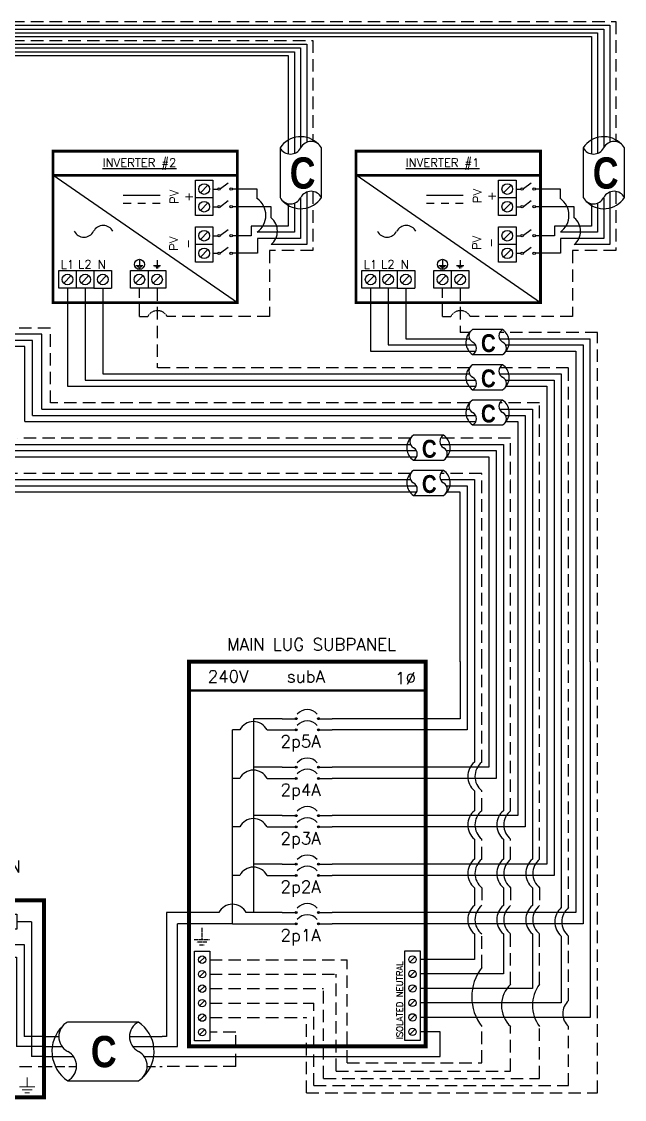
# Model space of a CAD drawing. Header units: feet. Extents: x 20561 to 21369, y 16038 to 16580.
# Drawn here: x 21188 to 21369.2, y 16236.2 to 16559.8 of the extents above; entities that cross this region are included whole.
import ezdxf

# ---------------------------------------------------------------- set-up
doc = ezdxf.new("R2010")
doc.units = ezdxf.units.FT
doc.header["$MEASUREMENT"] = 0
doc.linetypes.add('HIDDEN', pattern=[0.375, 0.25, -0.125])
for name, color, linetype in [('ONE LINE BLOCKS', 7, 'Continuous'), ('TABLES', 7, 'Continuous'), ('TEXT', 7, 'Continuous'), ('Z - TITLEBLOCK TXT', 7, 'Continuous')]:
    doc.layers.add(name, color=color, linetype=linetype)
doc.styles.add('ONE LINE TXT', font='techb___.ttf')
doc.styles.get("Standard").update_dxf_attribs({"font": 'simplex.shx'})

# ---------------------------------------------------------------- blocks, each defined once
blk = doc.blocks.new('5inverterSub')
at = {"layer": 'ONE LINE BLOCKS', "linetype": 'Continuous'}
h = blk.add_hatch(color=1, dxfattribs=at)
h.dxf.hatch_style = 1
edge = h.paths.add_edge_path()
edge.add_arc((40.28, 104.41), 0.291, 0, 360)
h = blk.add_hatch(color=1, dxfattribs=at)
h.dxf.hatch_style = 1
edge = h.paths.add_edge_path()
edge.add_arc((46.96, 104.41), 0.291, 0, 360)
h = blk.add_hatch(color=1, dxfattribs=at)
h.dxf.hatch_style = 1
edge = h.paths.add_edge_path()
edge.add_arc((40.28, 101.03), 0.291, 0, 360)
h = blk.add_hatch(color=1, dxfattribs=at)
h.dxf.hatch_style = 1
edge = h.paths.add_edge_path()
edge.add_arc((46.96, 101.03), 0.291, 0, 360)
h = blk.add_hatch(color=1, dxfattribs=at)
h.dxf.hatch_style = 1
edge = h.paths.add_edge_path()
edge.add_arc((40.28, 89.85), 0.291, 0, 360)
h = blk.add_hatch(color=1, dxfattribs=at)
h.dxf.hatch_style = 1
edge = h.paths.add_edge_path()
edge.add_arc((46.96, 89.85), 0.291, 0, 360)
h = blk.add_hatch(color=1, dxfattribs=at)
h.dxf.hatch_style = 1
edge = h.paths.add_edge_path()
edge.add_arc((40.28, 86.47), 0.291, 0, 360)
h = blk.add_hatch(color=1, dxfattribs=at)
h.dxf.hatch_style = 1
edge = h.paths.add_edge_path()
edge.add_arc((46.96, 86.47), 0.291, 0, 360)
h = blk.add_hatch(color=1, dxfattribs=at)
h.dxf.hatch_style = 1
edge = h.paths.add_edge_path()
edge.add_arc((40.28, 75.29), 0.291, 0, 360)
h = blk.add_hatch(color=1, dxfattribs=at)
h.dxf.hatch_style = 1
edge = h.paths.add_edge_path()
edge.add_arc((46.96, 75.29), 0.291, 0, 360)
h = blk.add_hatch(color=1, dxfattribs=at)
h.dxf.hatch_style = 1
edge = h.paths.add_edge_path()
edge.add_arc((40.28, 71.91), 0.291, 0, 360)
h = blk.add_hatch(color=1, dxfattribs=at)
h.dxf.hatch_style = 1
edge = h.paths.add_edge_path()
edge.add_arc((46.96, 71.91), 0.291, 0, 360)
h = blk.add_hatch(color=1, dxfattribs=at)
h.dxf.hatch_style = 1
edge = h.paths.add_edge_path()
edge.add_arc((40.28, 60.73), 0.291, 0, 360)
h = blk.add_hatch(color=1, dxfattribs=at)
h.dxf.hatch_style = 1
edge = h.paths.add_edge_path()
edge.add_arc((46.96, 60.73), 0.291, 0, 360)
h = blk.add_hatch(color=1, dxfattribs=at)
h.dxf.hatch_style = 1
edge = h.paths.add_edge_path()
edge.add_arc((40.28, 57.35), 0.291, 0, 360)
h = blk.add_hatch(color=1, dxfattribs=at)
h.dxf.hatch_style = 1
edge = h.paths.add_edge_path()
edge.add_arc((46.96, 57.35), 0.291, 0, 360)
h = blk.add_hatch(color=1, dxfattribs=at)
h.dxf.hatch_style = 1
edge = h.paths.add_edge_path()
edge.add_arc((40.28, 46.17), 0.291, 0, 360)
h = blk.add_hatch(color=1, dxfattribs=at)
h.dxf.hatch_style = 1
edge = h.paths.add_edge_path()
edge.add_arc((46.96, 46.17), 0.291, 0, 360)
h = blk.add_hatch(color=1, dxfattribs=at)
h.dxf.hatch_style = 1
edge = h.paths.add_edge_path()
edge.add_arc((40.28, 42.79), 0.291, 0, 360)
h = blk.add_hatch(color=1, dxfattribs=at)
h.dxf.hatch_style = 1
edge = h.paths.add_edge_path()
edge.add_arc((46.96, 42.79), 0.291, 0, 360)
at = {"color": 7, "linetype": 'Continuous'}
for p, q in [((89.54, 121.54), (89.54, 104.41)), ((98.24, 121.54), (98.24, 89.85)), ((106.94, 121.54), (106.94, 75.29)), ((115.64, 121.54), (115.64, 60.73)), ((124.34, 121.54), (124.34, 46.17)), ((36.09, 104.41), (27.43, 104.41)), ((27.43, 104.41), (27.43, 89.85)), ((89.54, 104.41), (51.15, 104.41)), ((36.09, 89.85), (27.43, 89.85)), ((27.43, 89.85), (27.43, 75.29)), ((98.24, 89.85), (51.15, 89.85)), ((36.09, 75.29), (27.43, 75.29)), ((27.43, 75.29), (27.43, 60.73)), ((106.94, 75.29), (51.15, 75.29)), ((36.09, 60.73), (27.43, 60.73)), ((27.43, 60.73), (27.43, 46.17)), ((115.64, 60.73), (51.15, 60.73)), ((17.02, 46.17), (1.34, 46.17)), ((1.34, 46.17), (1.34, 9)), ((36.09, 46.17), (25.26, 46.17)), ((124.34, 46.17), (51.15, 46.17)), ((1.34, 9), (0, 9))]:
    blk.add_line(p, q, dxfattribs=at)
at = {"color": 10, "linetype": 'Continuous'}
for p, q in [((91.71, 121.54), (91.71, 101.03)), ((100.41, 121.54), (100.41, 86.47)), ((109.11, 121.54), (109.11, 71.91)), ((117.81, 121.54), (117.81, 57.35)), ((126.51, 121.54), (126.51, 42.79)), ((21.14, 86.47), (21.14, 101.03)), ((23.31, 101.03), (21.14, 101.03)), ((31.55, 101.03), (36.09, 101.03)), ((91.71, 101.03), (51.15, 101.03)), ((21.14, 71.91), (21.14, 86.47)), ((23.31, 86.47), (21.14, 86.47)), ((31.55, 86.47), (36.09, 86.47)), ((100.41, 86.47), (51.15, 86.47)), ((21.14, 57.35), (21.14, 71.91)), ((23.31, 71.91), (21.14, 71.91)), ((31.55, 71.91), (36.09, 71.91)), ((109.11, 71.91), (51.15, 71.91)), ((21.14, 42.79), (21.14, 57.35)), ((23.31, 57.35), (21.14, 57.35)), ((31.55, 57.35), (36.09, 57.35)), ((117.81, 57.35), (51.15, 57.35)), ((21.14, 42.79), (4.63, 42.79)), ((4.63, 6), (4.63, 42.79)), ((21.14, 42.79), (36.09, 42.79)), ((126.51, 42.79), (51.15, 42.79)), ((0, 6), (4.63, 6))]:
    blk.add_line(p, q, dxfattribs=at)
at = {"color": 253, "linetype": 'Continuous'}
for p, q in [((93.89, 121.54), (93.89, 91.34)), ((102.59, 121.54), (102.59, 76.78)), ((111.29, 121.54), (111.29, 62.22)), ((119.99, 121.54), (119.99, 47.66)), ((128.69, 121.54), (128.69, 14.71)), ((93.89, 82.78), (93.89, 76.78)), ((93.89, 68.22), (93.89, 62.22)), ((102.59, 68.22), (102.59, 62.22)), ((93.89, 53.66), (93.89, 48.33)), ((102.59, 53.66), (102.59, 48.33)), ((111.29, 53.66), (111.29, 48.33)), ((93.89, 39.78), (93.89, 32.11)), ((102.59, 39.78), (102.59, 27.76)), ((111.29, 39.78), (111.29, 23.41)), ((119.99, 39.1), (119.99, 19.06)), ((93.89, 32.11), (77.54, 32.11)), ((102.59, 27.76), (77.54, 27.76)), ((111.29, 23.41), (77.54, 23.41)), ((119.99, 19.06), (77.54, 19.06)), ((128.69, 14.71), (77.54, 14.71)), ((83.55, 10.36), (77.54, 10.36)), ((83.55, 3), (83.55, 10.36)), ((0, 3), (83.55, 3))]:
    blk.add_line(p, q, dxfattribs=at)
at = {"color": 10, "linetype": 'Continuous'}
for centre in [(27.43, 98.87), (27.43, 84.31), (27.43, 69.75), (27.43, 55.19)]:
    blk.add_arc(centre, 4.65, 27.6639, 152.3361, dxfattribs=at)
at = {"color": 253, "linetype": 'Continuous'}
for centre in [(97.46, 87.06), (97.46, 72.5), (106.16, 72.5), (97.46, 57.94), (106.16, 57.94), (114.87, 57.94), (97.46, 44.05), (106.16, 44.05), (114.87, 44.05), (123.57, 43.38)]:
    blk.add_arc(centre, 5.58, 129.9215, 230.0785, dxfattribs=at)
at = {"color": 7, "linetype": 'Continuous'}
blk.add_arc((21.14, 44.01), 4.65, 27.6639, 152.3361, dxfattribs=at)
at = {"layer": 'ONE LINE BLOCKS', "lineweight": 50}
blk.add_line((8.04, 112.83), (79.2, 112.83), dxfattribs=at)
at = {"layer": 'ONE LINE BLOCKS', "lineweight": 50, "const_width": 1.19}
blk.add_lwpolyline([(8.04, 6.01), (8.04, 121.54), (79.2, 121.54), (79.2, 6.01)], close=True, dxfattribs=at)
at = {"layer": 'TEXT', "color": 92, "linetype": 'HIDDEN', "ltscale": 15}
for p, q in [((96.06, 91.34), (96.06, 121.54)), ((104.76, 76.78), (104.76, 121.54)), ((113.46, 62.22), (113.46, 121.54)), ((122.16, 47.66), (122.16, 121.54)), ((130.86, -7.98), (130.86, 121.54)), ((96.06, 76.78), (96.06, 82.78)), ((96.06, 62.22), (96.06, 68.22)), ((104.76, 62.22), (104.76, 68.22)), ((96.06, 53.66), (96.06, 48.33)), ((104.76, 53.66), (104.76, 48.33)), ((113.46, 53.66), (113.46, 48.33)), ((96.06, 29.7), (96.06, 39.78)), ((104.76, 24.66), (104.76, 39.78)), ((113.46, 24.66), (113.46, 39.78)), ((122.16, 19.74), (122.16, 39.1)), ((14.31, 32.04), (55.57, 32.04)), ((55.57, 1.07), (55.57, 32.04)), ((14.31, 27.69), (52.3, 27.69)), ((52.3, -1.41), (52.3, 27.69)), ((14.31, 23.34), (48.52, 23.34)), ((48.52, -3.61), (48.52, 23.34)), ((14.31, 18.99), (45.6, 18.99)), ((45.6, -5.79), (45.6, 18.99)), ((14.31, 14.64), (43.39, 14.64)), ((43.39, -7.98), (43.39, 14.64)), ((22.14, 10.28), (14.31, 10.28)), ((22.14, 0), (22.14, 10.28)), ((96.06, 1.07), (96.06, 11.97)), ((104.76, -1.41), (104.76, 11.97)), ((113.46, -3.61), (113.46, 11.97)), ((122.16, -5.79), (122.16, 11.97)), ((22.14, 0), (0, 0)), ((55.57, 1.07), (96.06, 1.07)), ((52.3, -1.41), (104.76, -1.41)), ((45.6, -5.79), (122.16, -5.79)), ((48.52, -3.61), (113.46, -3.61)), ((43.39, -7.98), (130.86, -7.98))]:
    blk.add_line(p, q, dxfattribs=at)
at = {"layer": 'TEXT', "color": 92, "linetype": 'HIDDEN', "flags": 128}
for points in [[(11.94, 41.63), (11.94, 38.13)], [(9.6, 38.13), (14.28, 38.13)], [(13.47, 37.26), (10.41, 37.26)], [(12.65, 36.39), (11.22, 36.39)]]:
    blk.add_lwpolyline(points, dxfattribs=at)
at = {"layer": 'TEXT', "color": 92, "linetype": 'Continuous', "ltscale": 4}
for centre, radius, start, end in [((99.53, 87.06), 5.51, 129.059, 230.941), ((99.53, 72.5), 5.51, 129.059, 230.941), ((108.23, 72.5), 5.51, 129.059, 230.941), ((99.53, 57.94), 5.51, 129.059, 230.941), ((108.23, 57.94), 5.51, 129.059, 230.941), ((116.93, 57.94), 5.51, 129.059, 230.941), ((99.53, 44.05), 5.51, 129.059, 230.941), ((108.23, 44.05), 5.51, 129.059, 230.941), ((116.93, 44.05), 5.51, 129.059, 230.941), ((125.63, 43.38), 5.51, 129.059, 230.941), ((107.74, 20.83), 14.66, 142.7873, 217.2127), ((110.66, 18.31), 8.66, 132.8846, 227.1154), ((121.72, 18.31), 10.41, 142.4478, 217.5522), ((125.61, 15.85), 5.2, 131.5882, 228.4118)]:
    blk.add_arc(centre, radius, start, end, dxfattribs=at)
at = {"layer": 'Z - TITLEBLOCK TXT', "color": 1, "linetype": 'Continuous'}
for p, q in [((9.77, 7.69), (9.77, 34.63)), ((9.77, 34.63), (14.31, 34.63)), ((14.31, 34.63), (14.31, 7.69)), ((73, 7.76), (73, 34.71)), ((73, 34.71), (77.54, 34.71)), ((77.54, 34.71), (77.54, 7.76)), ((14.31, 7.69), (9.77, 7.69)), ((77.54, 7.76), (73, 7.76))]:
    blk.add_line(p, q, dxfattribs=at)
at = {"layer": 'Z - TITLEBLOCK TXT', "color": 4, "linetype": 'Continuous'}
for p, q in [((12.83, 32.82), (11.25, 31.25)), ((76.06, 32.9), (74.49, 31.32)), ((12.83, 28.47), (11.25, 26.9)), ((76.06, 28.54), (74.49, 26.97)), ((12.83, 24.12), (11.25, 22.55)), ((76.06, 24.19), (74.49, 22.62)), ((12.83, 19.77), (11.25, 18.2)), ((76.06, 19.84), (74.49, 18.27)), ((12.83, 15.42), (11.25, 13.85)), ((76.06, 15.49), (74.49, 13.92)), ((12.83, 11.07), (11.25, 9.5)), ((76.06, 11.14), (74.49, 9.57))]:
    blk.add_line(p, q, dxfattribs=at)
at = {"layer": 'Z - TITLEBLOCK TXT', "color": 1, "linetype": 'Continuous', "flags": 128}
for points in [[(36.09, 104.41), (40.28, 104.41)], [(36.09, 104.41), (40.28, 104.41)], [(46.96, 104.41), (51.15, 104.41)], [(36.09, 101.03), (40.28, 101.03)], [(36.09, 101.03), (40.28, 101.03)], [(46.96, 101.03), (51.15, 101.03)], [(36.09, 89.85), (40.28, 89.85)], [(36.09, 89.85), (40.28, 89.85)], [(46.96, 89.85), (51.15, 89.85)], [(36.09, 86.47), (40.28, 86.47)], [(36.09, 86.47), (40.28, 86.47)], [(46.96, 86.47), (51.15, 86.47)], [(36.09, 75.29), (40.28, 75.29)], [(36.09, 75.29), (40.28, 75.29)], [(46.96, 75.29), (51.15, 75.29)], [(36.09, 71.91), (40.28, 71.91)], [(36.09, 71.91), (40.28, 71.91)], [(46.96, 71.91), (51.15, 71.91)], [(36.09, 60.73), (40.28, 60.73)], [(36.09, 60.73), (40.28, 60.73)], [(46.96, 60.73), (51.15, 60.73)], [(36.09, 57.35), (40.28, 57.35)], [(36.09, 57.35), (40.28, 57.35)], [(46.96, 57.35), (51.15, 57.35)], [(36.09, 46.17), (40.28, 46.17)], [(36.09, 46.17), (40.28, 46.17)], [(46.96, 46.17), (51.15, 46.17)], [(36.09, 42.79), (40.28, 42.79)], [(36.09, 42.79), (40.28, 42.79)], [(46.96, 42.79), (51.15, 42.79)]]:
    blk.add_lwpolyline(points, dxfattribs=at)
at = {"layer": 'Z - TITLEBLOCK TXT', "color": 1, "linetype": 'Continuous'}
for centre in [(40.28, 104.41), (46.96, 104.41), (40.28, 101.03), (46.96, 101.03), (40.28, 89.85), (46.96, 89.85), (40.28, 86.47), (46.96, 86.47), (40.28, 75.29), (46.96, 75.29), (40.28, 71.91), (46.96, 71.91), (40.28, 60.73), (46.96, 60.73), (40.28, 57.35), (46.96, 57.35), (40.28, 46.17), (46.96, 46.17), (40.28, 42.79), (46.96, 42.79)]:
    blk.add_circle(centre, 0.291, dxfattribs=at)
at = {"layer": 'Z - TITLEBLOCK TXT', "color": 4, "linetype": 'Continuous'}
for centre in [(12.04, 32.04), (75.27, 32.11), (12.04, 27.69), (75.27, 27.76), (12.04, 23.34), (75.27, 23.41), (12.04, 18.99), (75.27, 19.06), (12.04, 14.64), (75.27, 14.71), (12.04, 10.28), (75.27, 10.36)]:
    blk.add_circle(centre, 1.11, dxfattribs=at)
at = {"layer": 'Z - TITLEBLOCK TXT', "color": 1, "linetype": 'Continuous'}
for centre in [(43.62, 103.21), (43.62, 99.83), (43.62, 88.65), (43.62, 85.27), (43.62, 74.09), (43.62, 70.71), (43.62, 59.53), (43.62, 56.15), (43.62, 44.97), (43.62, 41.59)]:
    blk.add_arc(centre, 3.93, 40.3392, 139.6608, dxfattribs=at)
at = {"layer": 'TABLES', "color": 1, "linetype": 'Continuous'}
for s, p in [('2p5A', (35.59, 95.79)), ('2p4A', (35.59, 81.23)), ('2p3A', (35.59, 66.67)), ('2p2A', (35.59, 52.11)), ('2p1A', (35.59, 37.55))]:
    blk.add_text(s, height=3.658, dxfattribs=at).set_placement(p)
at = {"layer": 'TABLES', "color": 4, "linetype": 'Continuous'}
blk.add_text('ISOLATED NEUTRAL', height=1.8743, rotation=90, dxfattribs=at).set_placement((72.35, 8.12))
at = {"layer": 'TEXT', "color": 1, "attachment_point": 5}
for s, width, gutter_width, insert, char_height in [('MAIN LUG SUBPANEL ', 62.3984, 7.17, (44.9, 126.71), 3.6576), ('240V', 0.1481, 0.75, (19.83, 117.09), 3.658), ('subA', 0.1481, 0.75, (43.21, 117.09), 3.658), ('1∅', 0.1481, 0.75, (73.19, 116.58), 3.658)]:
    blk.add_mtext_dynamic_manual_height_columns(s, width=width, gutter_width=gutter_width, heights=[0], dxfattribs=dict(at, insert=insert, char_height=char_height))
blk = doc.blocks.new('*U12')
at = {"color": 7, "linetype": 'Continuous'}
for p, q in [((-7.14, 13.31), (-28.39, 13.31)), ((-28.39, -4.31), (-7.14, -4.31))]:
    blk.add_line(p, q, dxfattribs=at)
at = {"color": 7}
for p, q in [((-35.53, 9), (-31.05, 9)), ((-9.81, 9), (0, 9))]:
    blk.add_line(p, q, dxfattribs=at)
at = {"color": 10}
for p, q in [((-35.53, 6), (-30.11, 6)), ((-8.87, 6), (0, 6))]:
    blk.add_line(p, q, dxfattribs=at)
at = {"color": 253}
for p, q in [((-35.53, 3), (-26.66, 3)), ((-5.41, 3), (0, 3))]:
    blk.add_line(p, q, dxfattribs=at)
at = {"color": 92, "linetype": 'HIDDEN', "ltscale": 10}
for p, q in [((-4.48, 0), (0, 0)), ((-35.53, 0), (-25.72, 0))]:
    blk.add_line(p, q, dxfattribs=at)
at = {"linetype": 'Continuous'}
for centre, start, end in [((-26.08, 8.91), 117.6639, 242.3361), ((-4.83, 8.91), 117.6639, 242.3361), ((-30.7, 0.09), 297.6639, 62.3361), ((-9.45, 0.09), 297.6639, 62.3361)]:
    blk.add_arc(centre, 4.98, start, end, dxfattribs=at)
at = {"color": 7, "linetype": 'Continuous'}
for centre, start, end in [((-12.99, 4.5), 313.9732, 56.4265), ((-22.54, 4.5), 133.9732, 236.4265)]:
    blk.add_arc(centre, 10.58, start, end, dxfattribs=at)
blk = doc.blocks.new('productionMeter')
at = {"color": 1, "linetype": 'Continuous'}
for p, q in [((-35.13, 41.18), (-35.13, 45.72)), ((-35.13, 45.72), (-8.18, 45.72)), ((-8.18, 45.72), (-8.18, 41.18)), ((-8.18, 41.18), (-35.13, 41.18)), ((-32.38, 35.4), (-32.38, 24.5)), ((-27.84, 35.4), (-32.38, 35.4)), ((-27.84, 29.86), (-27.84, 35.4)), ((-15.47, 29.86), (-15.47, 35.4)), ((-15.47, 35.4), (-10.93, 35.4)), ((-10.93, 35.4), (-10.93, 24.5)), ((-27.84, 30.21), (-32.38, 30.21)), ((-15.47, 30.21), (-10.93, 30.21)), ((-32.38, 15.55), (-32.38, 4.64)), ((-10.93, 15.55), (-10.93, 4.64)), ((-27.84, 10.04), (-32.38, 10.04)), ((-27.84, 4.64), (-27.84, 10.18)), ((-15.47, 4.64), (-15.47, 10.18)), ((-15.47, 10.04), (-10.93, 10.04)), ((-32.38, 4.64), (-27.84, 4.64)), ((-10.93, 4.64), (-15.47, 4.64)), ((-37.32, -8.24), (-37.32, -3.7)), ((-37.32, -3.7), (-10.37, -3.7)), ((-10.37, -3.7), (-10.37, -8.24)), ((-10.37, -8.24), (-37.32, -8.24))]:
    blk.add_line(p, q, dxfattribs=at)
at = {"color": 253, "linetype": 'Continuous'}
for p, q in [((-39.9, 3), (-39.9, 43.45)), ((-39.9, 43.45), (-35.13, 43.45)), ((-3.71, 43.45), (-8.18, 43.45)), ((-3.71, 43.45), (-3.71, 3)), ((-43.61, 3), (-39.9, 3)), ((0, 3), (-3.71, 3))]:
    blk.add_line(p, q, dxfattribs=at)
at = {"color": 4, "linetype": 'Continuous'}
for p, q in [((-31.74, 44.23), (-33.32, 42.66)), ((-27.39, 44.23), (-28.97, 42.66)), ((-23.04, 44.23), (-24.62, 42.66)), ((-18.69, 44.23), (-20.26, 42.66)), ((-14.34, 44.23), (-15.91, 42.66)), ((-9.99, 44.23), (-11.56, 42.66)), ((-29.33, 33.59), (-30.9, 32.02)), ((-12.41, 33.59), (-13.98, 32.02)), ((-29.33, 8.23), (-30.9, 6.66)), ((-12.41, 8.23), (-13.98, 6.66)), ((-33.93, -5.19), (-35.51, -6.76)), ((-29.58, -5.19), (-31.15, -6.76)), ((-25.23, -5.19), (-26.8, -6.76)), ((-20.88, -5.19), (-22.45, -6.76)), ((-16.53, -5.19), (-18.1, -6.76)), ((-12.18, -5.19), (-13.75, -6.76))]:
    blk.add_line(p, q, dxfattribs=at)
at = {"color": 7}
for p, q in [((-30.11, 35.4), (-30.11, 36.59)), ((-30.11, 36.59), (-5.98, 36.59)), ((-5.98, 36.59), (-5.98, 9)), ((-43.61, 9), (-34.54, 9)), ((-34.54, 7.44), (-34.54, 9)), ((-32.38, 7.44), (-34.54, 7.44)), ((0, 9), (-5.98, 9))]:
    blk.add_line(p, q, dxfattribs=at)
at = {"color": 10, "linetype": 'Continuous'}
for p, q in [((-10.93, 32.81), (-8.25, 32.81)), ((-8.25, 32.81), (-8.25, 6)), ((-43.61, 6), (-37.24, 6)), ((-37.24, 6), (-37.24, 2.05)), ((-13.2, 2.05), (-13.2, 4.64)), ((0, 6), (-8.25, 6)), ((-37.24, 2.05), (-13.2, 2.05))]:
    blk.add_line(p, q, dxfattribs=at)
at = {"color": 92, "linetype": 'HIDDEN', "ltscale": 15}
for p, q in [((-43.61, 0), (-34.72, 0)), ((-12.97, 0), (-12.97, -3.7)), ((-12.97, 0), (0, 0)), ((-34.72, 0), (-34.72, -3.7))]:
    blk.add_line(p, q, dxfattribs=at)
at = {"lineweight": 50, "const_width": 1.19}
blk.add_lwpolyline([(-43.61, -9.34), (-43.61, 49.84), (0, 49.84), (0, -9.34)], close=True, dxfattribs=at)
at = {"color": 92, "linetype": 'Continuous', "lineweight": 5, "ltscale": 0.05, "flags": 128}
for points in [[(-2.7, -6.18), (-7.38, -6.18)], [(-5.04, -3.33), (-5.04, -6.18)], [(-6.57, -7.05), (-3.51, -7.05)], [(-5.76, -7.91), (-4.32, -7.91)]]:
    blk.add_lwpolyline(points, dxfattribs=at)
at = {"color": 4, "linetype": 'Continuous'}
for centre in [(-32.53, 43.45), (-28.18, 43.45), (-23.83, 43.45), (-19.48, 43.45), (-15.13, 43.45), (-10.78, 43.45), (-30.11, 32.81), (-13.2, 32.81), (-30.11, 7.44), (-13.2, 7.44), (-34.72, -5.97), (-30.37, -5.97), (-26.02, -5.97), (-21.67, -5.97), (-17.32, -5.97), (-12.97, -5.97)]:
    blk.add_circle(centre, 1.11, dxfattribs=at)
at = {"linetype": 'Continuous'}
blk.add_circle((-21.65, 20.02), 11.62, dxfattribs=at)
at = {"color": 4, "linetype": 'Continuous'}
blk.add_text('ISOLATED NEUTRAL', height=1.8743, dxfattribs=at).set_placement((-34.77, 46.37))
at = {"color": 253, "linetype": 'Continuous', "style": 'ONE LINE TXT'}
blk.add_text('M', height=9.38, dxfattribs=at).set_placement((-26.21, 15.31))
at = {"color": 1, "insert": (-21.93, 57.08), "char_height": 3.5433, "attachment_point": 5}
blk.add_mtext_dynamic_manual_height_columns('PRODUCTION METER', width=1.3203, gutter_width=7.17, heights=[0], dxfattribs=at)
blk = doc.blocks.new('*U16')
at = {"color": 7}
blk.add_blockref('productionMeter', (0, 0), dxfattribs=at)

msp = doc.modelspace()

# ---------------------------------------------------------------- linework, layer by layer
at = {"color": 92, "linetype": 'HIDDEN', "ltscale": 15}
for p, q in [((20977.08, 16559.84), (21366.69, 16559.84)), ((21366.69, 16559.84), (21366.69, 16523.77)), ((20977.08, 16554.18), (21275.59, 16554.18)), ((21275.59, 16554.18), (21275.59, 16523.77)), ((21275.59, 16508.82), (21275.59, 16491.05)), ((21366.69, 16508.82), (21366.69, 16491.05)), ((21275.59, 16491.05), (21262.57, 16491.05)), ((21262.57, 16491.05), (21262.57, 16471.28)), ((21366.69, 16491.05), (21353.67, 16491.05)), ((21353.67, 16491.05), (21353.67, 16471.28)), ((21223.45, 16471.28), (21223.45, 16479.75)), ((21228.75, 16479.75), (21228.75, 16455.87)), ((21314.55, 16471.28), (21314.55, 16479.75)), ((21319.85, 16479.75), (21319.85, 16466.45)), ((21223.45, 16471.28), (21225.98, 16471.28)), ((21262.57, 16471.28), (21231.78, 16471.28)), ((21314.55, 16471.28), (21317.08, 16471.28)), ((21353.67, 16471.28), (21322.88, 16471.28)), ((21196.69, 16467.81), (21137.65, 16467.81)), ((21196.69, 16445.3), (21196.69, 16467.81)), ((21322.71, 16466.45), (21319.85, 16466.45)), ((21361.14, 16466.45), (21331.73, 16466.45)), ((21361.14, 16367.62), (21361.14, 16466.45)), ((21322.71, 16455.87), (21228.75, 16455.87)), ((21352.44, 16455.87), (21331.73, 16455.87)), ((21352.44, 16367.62), (21352.44, 16455.87)), ((21322.71, 16445.3), (21196.69, 16445.3)), ((21343.74, 16445.3), (21331.73, 16445.3)), ((21343.74, 16367.62), (21343.74, 16445.3)), ((21304.95, 16434.72), (21186.78, 16434.72)), ((21335.04, 16434.72), (21313.97, 16434.72)), ((21335.04, 16367.62), (21335.04, 16434.72)), ((21304.95, 16424.15), (21177.06, 16424.15)), ((21326.34, 16424.15), (21313.97, 16424.15)), ((21326.34, 16367.62), (21326.34, 16424.15))]:
    msp.add_line(p, q, dxfattribs=at)
at = {"color": 7, "linetype": 'Continuous'}
for p, q in [((20977.08, 16558.71), (21364.85, 16558.71)), ((20977.08, 16556.45), (21361.16, 16556.44)), ((21361.16, 16556.44), (21361.16, 16520.28)), ((21364.85, 16558.71), (21364.85, 16523.57)), ((20977.08, 16553.05), (21273.75, 16553.05)), ((21273.75, 16553.05), (21273.75, 16523.57)), ((20977.08, 16550.79), (21270.06, 16550.79)), ((21270.06, 16550.79), (21270.06, 16520.28)), ((21265.74, 16521.94), (21265.74, 16506.99)), ((21278.15, 16506.99), (21278.15, 16521.94)), ((21356.84, 16521.94), (21356.84, 16506.99)), ((21369.25, 16506.99), (21369.25, 16521.94)), ((21252.91, 16475.41), (21197.46, 16513.68)), ((21344.01, 16475.41), (21288.56, 16513.68)), ((21258.88, 16509.54), (21251.4, 16509.54)), ((21258.88, 16506.65), (21258.88, 16509.54)), ((21273.75, 16508.61), (21273.75, 16492.89)), ((21349.98, 16509.54), (21342.5, 16509.54)), ((21349.98, 16506.65), (21349.98, 16509.54)), ((21364.85, 16508.61), (21364.85, 16492.89)), ((21229.71, 16507.62), (21218.62, 16507.62)), ((21220.94, 16505.22), (21218.62, 16505.22)), ((21225.32, 16505.22), (21223.01, 16505.22)), ((21229.71, 16505.22), (21227.39, 16505.22)), ((21270.06, 16505.33), (21270.06, 16496.58)), ((21320.81, 16507.62), (21309.72, 16507.62)), ((21312.04, 16505.22), (21309.72, 16505.22)), ((21316.42, 16505.22), (21314.11, 16505.22)), ((21320.81, 16505.22), (21318.49, 16505.22)), ((21361.16, 16505.33), (21361.16, 16496.58)), ((21263.07, 16504.24), (21251.4, 16504.24)), ((21263.07, 16500.92), (21263.07, 16504.24)), ((21354.17, 16504.24), (21342.5, 16504.24)), ((21354.17, 16500.92), (21354.17, 16504.24)), ((21270.06, 16496.58), (21258.88, 16496.58)), ((21361.16, 16496.58), (21349.98, 16496.58)), ((21273.75, 16492.89), (21263.07, 16492.89)), ((21364.85, 16492.89), (21354.17, 16492.89)), ((21201.84, 16479.75), (21201.84, 16450.32)), ((21292.94, 16479.75), (21292.94, 16460.89)), ((21332.62, 16467.34), (21323.6, 16467.34)), ((21189, 16462.26), (21110.74, 16462.26)), ((21189, 16439.74), (21189, 16462.26)), ((21292.94, 16460.89), (21324.56, 16460.89)), ((21323.6, 16459.86), (21332.62, 16459.86)), ((21333.58, 16460.89), (21354.61, 16460.89)), ((21354.61, 16460.89), (21354.61, 16367.62)), ((21332.62, 16456.76), (21323.6, 16456.76)), ((21201.84, 16450.32), (21324.56, 16450.32)), ((21333.58, 16450.32), (21345.91, 16450.32)), ((21345.91, 16450.32), (21345.91, 16367.62)), ((21323.6, 16449.28), (21332.62, 16449.28)), ((21332.62, 16446.19), (21323.6, 16446.19)), ((21189, 16439.74), (21324.56, 16439.74)), ((21333.58, 16439.74), (21337.21, 16439.74)), ((21337.21, 16439.74), (21337.21, 16367.62)), ((21323.6, 16438.71), (21332.62, 16438.71)), ((21314.86, 16435.61), (21305.84, 16435.61)), ((21179.09, 16429.17), (21306.8, 16429.17)), ((21305.84, 16428.13), (21314.86, 16428.13)), ((21315.82, 16429.17), (21328.51, 16429.17)), ((21328.51, 16429.17), (21328.51, 16367.62)), ((21314.86, 16425.04), (21305.84, 16425.04)), ((21169.37, 16418.59), (21306.8, 16418.59)), ((21305.84, 16417.56), (21314.86, 16417.56)), ((21315.82, 16418.59), (21319.81, 16418.59)), ((21319.81, 16418.59), (21319.81, 16367.62))]:
    msp.add_line(p, q, dxfattribs=at)
at = {"color": 253, "linetype": 'Continuous'}
for p, q in [((20977.08, 16557.58), (21363, 16557.58)), ((21363, 16557.58), (21363, 16521.87)), ((20977.08, 16555.31), (21359.31, 16555.31)), ((21359.31, 16555.31), (21359.31, 16520.12)), ((20977.08, 16551.92), (21271.9, 16551.92)), ((21271.9, 16551.92), (21271.9, 16521.87)), ((20977.08, 16549.65), (21268.21, 16549.65)), ((21268.21, 16549.65), (21268.21, 16520.12)), ((21268.21, 16505.17), (21268.21, 16498.43)), ((21271.9, 16506.91), (21271.9, 16494.74)), ((21359.31, 16505.17), (21359.31, 16498.43)), ((21363, 16506.91), (21363, 16494.74)), ((21268.21, 16498.43), (21257.07, 16498.43)), ((21257.07, 16498.43), (21257.07, 16495.54)), ((21359.31, 16498.43), (21348.17, 16498.43)), ((21348.17, 16498.43), (21348.17, 16495.54)), ((21257.07, 16495.54), (21251.4, 16495.54)), ((21271.9, 16494.74), (21258.91, 16494.74)), ((21258.91, 16494.74), (21258.91, 16490.24)), ((21348.17, 16495.54), (21342.5, 16495.54)), ((21363, 16494.74), (21350.01, 16494.74)), ((21350.01, 16494.74), (21350.01, 16490.24)), ((21258.91, 16490.24), (21251.4, 16490.24)), ((21350.01, 16490.24), (21342.5, 16490.24)), ((21212.44, 16479.75), (21212.44, 16454.02)), ((21303.54, 16479.75), (21303.54, 16464.6)), ((21194.13, 16465.96), (21121.34, 16465.96)), ((21194.13, 16443.45), (21194.13, 16465.96)), ((21303.54, 16464.6), (21322.66, 16464.6)), ((21331.67, 16464.6), (21358.97, 16464.6)), ((21358.97, 16367.62), (21358.97, 16464.6)), ((21212.44, 16454.02), (21322.66, 16454.02)), ((21331.67, 16454.02), (21350.26, 16454.02)), ((21350.26, 16454.02), (21350.26, 16367.62)), ((21194.13, 16443.45), (21322.66, 16443.45)), ((21331.67, 16443.45), (21341.56, 16443.45)), ((21341.56, 16443.45), (21341.56, 16367.62)), ((21184.22, 16432.87), (21304.9, 16432.87)), ((21313.92, 16432.87), (21332.86, 16432.87)), ((21332.86, 16432.87), (21332.86, 16367.62)), ((21174.5, 16422.3), (21304.9, 16422.3)), ((21313.92, 16422.3), (21324.16, 16422.3)), ((21324.16, 16422.3), (21324.16, 16367.62)), ((21335.04, 16422.3), (21335.11, 16422.3))]:
    msp.add_line(p, q, dxfattribs=at)
at = {"color": 1, "linetype": 'Continuous'}
for p, q in [((21240.27, 16501.59), (21240.27, 16512.19)), ((21240.27, 16512.19), (21245.57, 16512.19)), ((21240.27, 16501.59), (21240.27, 16512.19)), ((21245.57, 16512.19), (21245.57, 16501.59)), ((21245.57, 16512.19), (21245.57, 16506.89)), ((21250.09, 16511.27), (21247.8, 16509.56)), ((21331.37, 16501.59), (21331.37, 16512.19)), ((21331.37, 16512.19), (21336.67, 16512.19)), ((21331.37, 16501.59), (21331.37, 16512.19)), ((21336.67, 16512.19), (21336.67, 16501.59)), ((21336.67, 16512.19), (21336.67, 16506.89)), ((21341.19, 16511.27), (21338.9, 16509.56)), ((21245.57, 16509.54), (21247, 16509.54)), ((21336.67, 16509.54), (21338.1, 16509.54)), ((21245.57, 16506.89), (21240.27, 16506.89)), ((21250.09, 16505.97), (21247.8, 16504.25)), ((21336.67, 16506.89), (21331.37, 16506.89)), ((21341.19, 16505.97), (21338.9, 16504.25)), ((21245.57, 16501.59), (21240.27, 16501.59)), ((21245.57, 16504.24), (21247, 16504.24)), ((21336.67, 16501.59), (21331.37, 16501.59)), ((21336.67, 16504.24), (21338.1, 16504.24)), ((21240.27, 16487.58), (21240.27, 16498.19)), ((21240.27, 16498.19), (21245.57, 16498.19)), ((21245.57, 16498.19), (21245.57, 16492.89)), ((21331.37, 16487.58), (21331.37, 16498.19)), ((21331.37, 16498.19), (21336.67, 16498.19)), ((21336.67, 16498.19), (21336.67, 16492.89)), ((21245.57, 16495.54), (21247, 16495.54)), ((21250.09, 16497.27), (21247.8, 16495.55)), ((21336.67, 16495.54), (21338.1, 16495.54)), ((21341.19, 16497.27), (21338.9, 16495.55)), ((21245.57, 16492.89), (21240.27, 16492.89)), ((21245.57, 16492.89), (21245.57, 16487.58)), ((21250.09, 16491.97), (21247.8, 16490.25)), ((21336.67, 16492.89), (21331.37, 16492.89)), ((21336.67, 16492.89), (21336.67, 16487.58)), ((21341.19, 16491.97), (21338.9, 16490.25)), ((21245.57, 16490.24), (21247, 16490.24)), ((21336.67, 16490.24), (21338.1, 16490.24)), ((21199.19, 16485.06), (21209.79, 16485.06)), ((21199.19, 16479.75), (21199.19, 16485.06)), ((21199.19, 16485.06), (21204.49, 16485.06)), ((21204.49, 16485.06), (21204.49, 16479.75)), ((21209.79, 16485.06), (21209.79, 16479.75)), ((21209.79, 16485.06), (21215.09, 16485.06)), ((21215.09, 16485.06), (21215.09, 16479.75)), ((21220.8, 16485.06), (21231.4, 16485.06)), ((21220.8, 16479.75), (21220.8, 16485.06)), ((21220.8, 16485.06), (21226.1, 16485.06)), ((21226.1, 16485.06), (21226.1, 16479.75)), ((21231.4, 16485.06), (21231.4, 16479.75)), ((21245.57, 16487.58), (21240.27, 16487.58)), ((21290.29, 16485.06), (21300.89, 16485.06)), ((21290.29, 16479.75), (21290.29, 16485.06)), ((21290.29, 16485.06), (21295.59, 16485.06)), ((21295.59, 16485.06), (21295.59, 16479.75)), ((21300.89, 16485.06), (21300.89, 16479.75)), ((21300.89, 16485.06), (21306.19, 16485.06)), ((21306.19, 16485.06), (21306.19, 16479.75)), ((21311.9, 16485.06), (21322.5, 16485.06)), ((21311.9, 16479.75), (21311.9, 16485.06)), ((21311.9, 16485.06), (21317.2, 16485.06)), ((21317.2, 16485.06), (21317.2, 16479.75)), ((21322.5, 16485.06), (21322.5, 16479.75)), ((21336.67, 16487.58), (21331.37, 16487.58)), ((21209.79, 16479.75), (21199.19, 16479.75)), ((21209.79, 16479.75), (21215.09, 16479.75)), ((21231.4, 16479.75), (21220.8, 16479.75)), ((21300.89, 16479.75), (21290.29, 16479.75)), ((21300.89, 16479.75), (21306.19, 16479.75)), ((21322.5, 16479.75), (21311.9, 16479.75))]:
    msp.add_line(p, q, dxfattribs=at)
at = {"color": 4, "linetype": 'Continuous'}
for p, q in [((21244.05, 16510.67), (21241.79, 16508.41)), ((21335.15, 16510.67), (21332.89, 16508.41)), ((21244.05, 16505.37), (21241.79, 16503.11)), ((21335.15, 16505.37), (21332.89, 16503.11)), ((21244.05, 16496.67), (21241.79, 16494.41)), ((21335.15, 16496.67), (21332.89, 16494.41)), ((21244.05, 16491.37), (21241.79, 16489.1)), ((21335.15, 16491.37), (21332.89, 16489.1)), ((21202.97, 16483.54), (21200.71, 16481.27)), ((21208.27, 16483.54), (21206.01, 16481.27)), ((21213.57, 16483.54), (21211.31, 16481.27)), ((21224.58, 16483.54), (21222.32, 16481.27)), ((21229.88, 16483.54), (21227.62, 16481.27)), ((21294.07, 16483.54), (21291.81, 16481.27)), ((21299.37, 16483.54), (21297.11, 16481.27)), ((21304.67, 16483.54), (21302.41, 16481.27)), ((21315.68, 16483.54), (21313.42, 16481.27)), ((21320.98, 16483.54), (21318.72, 16481.27))]:
    msp.add_line(p, q, dxfattribs=at)
at = {"color": 10, "linetype": 'Continuous'}
for p, q in [((21207.14, 16479.75), (21207.14, 16452.17)), ((21298.24, 16479.75), (21298.24, 16462.74)), ((21191.27, 16464.11), (21116.04, 16464.11)), ((21191.27, 16441.59), (21191.27, 16464.11)), ((21298.24, 16462.74), (21324.47, 16462.74)), ((21333.49, 16462.74), (21356.79, 16462.74)), ((21356.79, 16462.74), (21356.79, 16367.62)), ((21207.14, 16452.17), (21324.47, 16452.17)), ((21333.49, 16452.17), (21348.09, 16452.17)), ((21348.09, 16452.17), (21348.09, 16367.62)), ((21191.27, 16441.59), (21324.47, 16441.59)), ((21333.49, 16441.59), (21339.39, 16441.59)), ((21339.39, 16441.59), (21339.39, 16367.62)), ((21181.36, 16431.02), (21306.71, 16431.02)), ((21315.73, 16431.02), (21330.69, 16431.02)), ((21330.69, 16431.02), (21330.69, 16367.62)), ((21171.64, 16420.44), (21306.71, 16420.44)), ((21315.73, 16420.44), (21321.99, 16420.44)), ((21321.99, 16420.44), (21321.99, 16367.62))]:
    msp.add_line(p, q, dxfattribs=at)
at = {"lineweight": 50, "const_width": 0.834}
for points in [[(21197.46, 16475.41), (21197.46, 16520.92), (21252.91, 16520.92), (21252.91, 16475.41)], [(21197.46, 16513.68), (21197.46, 16520.92), (21252.91, 16520.92), (21252.91, 16513.68)], [(21288.56, 16475.41), (21288.56, 16520.92), (21344.01, 16520.92), (21344.01, 16475.41)], [(21288.56, 16513.68), (21288.56, 16520.92), (21344.01, 16520.92), (21344.01, 16513.68)]]:
    msp.add_lwpolyline(points, close=True, dxfattribs=at)
at = {"color": 92, "linetype": 'Continuous', "flags": 128}
for points in [[(21222.37, 16486.54), (21224.53, 16486.54)], [(21223.45, 16488.16), (21223.45, 16486.54)], [(21227.67, 16486.54), (21229.83, 16486.54)], [(21228.75, 16488.16), (21228.75, 16486.54)], [(21313.47, 16486.54), (21315.63, 16486.54)], [(21315.26, 16486.14), (21313.84, 16486.14)], [(21314.55, 16488.16), (21314.55, 16486.54)], [(21318.77, 16486.54), (21320.93, 16486.54)], [(21320.56, 16486.14), (21319.15, 16486.14)], [(21319.85, 16488.16), (21319.85, 16486.54)]]:
    msp.add_lwpolyline(points, dxfattribs=at)
at = {"color": 92, "linetype": 'HIDDEN', "flags": 128}
for points in [[(21224.16, 16486.14), (21222.74, 16486.14)], [(21223.78, 16485.74), (21223.12, 16485.74)], [(21229.46, 16486.14), (21228.05, 16486.14)], [(21229.08, 16485.74), (21228.42, 16485.74)], [(21314.88, 16485.74), (21314.22, 16485.74)], [(21320.18, 16485.74), (21319.52, 16485.74)]]:
    msp.add_lwpolyline(points, dxfattribs=at)
at = {"color": 4, "linetype": 'Continuous'}
for centre in [(21242.92, 16509.54), (21334.02, 16509.54), (21242.92, 16504.24), (21334.02, 16504.24), (21242.92, 16495.54), (21334.02, 16495.54), (21242.92, 16490.24), (21334.02, 16490.24), (21201.84, 16482.4), (21207.14, 16482.4), (21212.44, 16482.4), (21223.45, 16482.4), (21228.75, 16482.4), (21292.94, 16482.4), (21298.24, 16482.4), (21303.54, 16482.4), (21314.55, 16482.4), (21319.85, 16482.4)]:
    msp.add_circle(centre, 1.6, dxfattribs=at)
at = {"color": 1, "linetype": 'Continuous'}
for centre in [(21247.38, 16509.54), (21251.02, 16509.54), (21338.48, 16509.54), (21342.12, 16509.54), (21247.38, 16504.24), (21251.02, 16504.24), (21338.48, 16504.24), (21342.12, 16504.24), (21247.38, 16495.54), (21251.02, 16495.54), (21338.48, 16495.54), (21342.12, 16495.54), (21247.38, 16490.24), (21251.02, 16490.24), (21338.48, 16490.24), (21342.12, 16490.24)]:
    msp.add_circle(centre, 0.381, dxfattribs=at)
at = {"color": 92, "linetype": 'Continuous'}
for centre in [(21223.45, 16486.93), (21314.55, 16486.93)]:
    msp.add_circle(centre, 1.52, dxfattribs=at)
at = {"color": 7, "linetype": 'Continuous'}
for centre, radius, start, end in [((21271.94, 16517.82), 7.45, 43.9732, 146.4265), ((21363.04, 16517.82), 7.45, 43.9732, 146.4265), ((21271.94, 16511.1), 7.45, 223.9732, 326.4265), ((21363.04, 16511.1), 7.45, 223.9732, 326.4265), ((21326.08, 16463.6), 4.49, 133.9732, 236.4265), ((21330.13, 16463.6), 4.49, 313.9732, 56.4265), ((21326.08, 16453.02), 4.49, 133.9732, 236.4265), ((21330.13, 16453.02), 4.49, 313.9732, 56.4265), ((21330.13, 16442.45), 4.49, 313.9732, 56.4265), ((21326.08, 16442.45), 4.49, 133.9732, 236.4265), ((21308.33, 16431.87), 4.49, 133.9732, 236.4265), ((21312.38, 16431.87), 4.49, 313.9732, 56.4265), ((21308.33, 16421.3), 4.49, 133.9732, 236.4265), ((21312.38, 16421.3), 4.49, 313.9732, 56.4265)]:
    msp.add_arc(centre, radius, start, end, dxfattribs=at)
at = {"linetype": 'Continuous'}
for centre, radius, start, end in [((21275.04, 16520.31), 3.5, 27.6639, 152.3361), ((21366.14, 16520.31), 3.5, 27.6639, 152.3361), ((21268.84, 16523.56), 3.5, 207.6639, 332.3361), ((21359.94, 16523.56), 3.5, 207.6639, 332.3361), ((21275.04, 16505.36), 3.5, 27.6639, 152.3361), ((21366.14, 16505.36), 3.5, 27.6639, 152.3361), ((21255.27, 16501.62), 6.2, 305.6505, 54.3495), ((21268.84, 16508.61), 3.5, 207.6639, 332.3361), ((21346.37, 16501.62), 6.2, 305.6505, 54.3495), ((21359.94, 16508.61), 3.5, 207.6639, 332.3361), ((21212.57, 16495.34), 3.27, 27.6639, 152.3361), ((21259.71, 16496.9), 5.23, 309.9338, 50.0662), ((21303.68, 16495.34), 3.27, 27.6639, 152.3361), ((21350.81, 16496.9), 5.23, 309.9338, 50.0662), ((21206.78, 16498.38), 3.27, 207.6639, 332.3361), ((21297.88, 16498.38), 3.27, 207.6639, 332.3361), ((21324.58, 16465.47), 2.11, 117.6639, 242.3361), ((21333.6, 16465.47), 2.11, 117.6639, 242.3361), ((21322.62, 16461.73), 2.11, 297.6639, 62.3361), ((21331.64, 16461.73), 2.11, 297.6639, 62.3361), ((21324.58, 16454.89), 2.11, 117.6639, 242.3361), ((21333.6, 16454.89), 2.11, 117.6639, 242.3361), ((21322.62, 16451.15), 2.11, 297.6639, 62.3361), ((21331.64, 16451.15), 2.11, 297.6639, 62.3361), ((21324.58, 16444.32), 2.11, 117.6639, 242.3361), ((21333.6, 16444.32), 2.11, 117.6639, 242.3361), ((21322.62, 16440.58), 2.11, 297.6639, 62.3361), ((21331.64, 16440.58), 2.11, 297.6639, 62.3361), ((21306.82, 16433.74), 2.11, 117.6639, 242.3361), ((21315.84, 16433.74), 2.11, 117.6639, 242.3361), ((21304.86, 16430), 2.11, 297.6639, 62.3361), ((21313.88, 16430), 2.11, 297.6639, 62.3361), ((21306.82, 16423.17), 2.11, 117.6639, 242.3361), ((21315.84, 16423.17), 2.11, 117.6639, 242.3361), ((21304.86, 16419.43), 2.11, 297.6639, 62.3361), ((21313.88, 16419.43), 2.11, 297.6639, 62.3361)]:
    msp.add_arc(centre, radius, start, end, dxfattribs=at)
at = {"color": 92, "linetype": 'HIDDEN', "ltscale": 0.3}
for centre in [(21228.88, 16469.76), (21319.98, 16469.76)]:
    msp.add_arc(centre, 3.27, 27.6639, 152.3361, dxfattribs=at)

# ---------------------------------------------------------------- block references
at = {"color": 7}
for name, p in [('5inverterSub', (21230.28, 16246.09)), ('*U16', (21194.75, 16246.09)), ('*U12', (21230.28, 16246.09))]:
    msp.add_blockref(name, p, dxfattribs=at)

# ---------------------------------------------------------------- texts
at = {"color": 1, "linetype": 'Continuous'}
for s, p in [('%%UINVERTER #2', (21212.39, 16516.18)), ('%%UINVERTER #1', (21303.49, 16516.18))]:
    msp.add_text(s, height=2.5744, dxfattribs=at).set_placement(p)
at = {"color": 1, "linetype": 'Continuous', "attachment_point": 1, "style": 'ONE LINE TXT'}
for insert, char_height in [((21268.62, 16519.05), 9.3833), ((21359.72, 16519.05), 9.3833), ((21326.12, 16465.95), 5.3651), ((21326.12, 16455.38), 5.3651), ((21326.12, 16444.8), 5.3651), ((21308.36, 16434.23), 5.3651), ((21308.36, 16423.65), 5.3651), ((21208.86, 16255.22), 9.3833)]:
    msp.add_mtext_dynamic_manual_height_columns('{\\W1;\\C256;C}', width=0.1385, gutter_width=2.13, heights=[0], dxfattribs=dict(at, insert=insert, char_height=char_height))
at = {"color": 1, "char_height": 2.574, "attachment_point": 5, "rotation": 90}
for s, width, insert in [('PV +', 2.8378, (21236.06, 16507.18)), ('PV +', 2.8378, (21327.16, 16507.42)), ('PV -', 2.8013, (21235.9, 16493.12)), ('PV -', 2.8013, (21327, 16493.36))]:
    msp.add_mtext_dynamic_manual_height_columns(s, width=width, gutter_width=0.75, heights=[0], dxfattribs=dict(at, insert=insert))
at = {"color": 1, "attachment_point": 5}
for s, insert, char_height in [('L2', (21207.05, 16486.94), 2.574), ('L2', (21298.15, 16486.94), 2.574), ('L1', (21201.8, 16486.91), 2.574), ('N', (21212.15, 16486.9), 2.57), ('L1', (21292.9, 16486.91), 2.574), ('N', (21303.25, 16486.9), 2.57)]:
    msp.add_mtext_dynamic_manual_height_columns(s, width=0.1481, gutter_width=0.75, heights=[0], dxfattribs=dict(at, insert=insert, char_height=char_height))

doc.saveas('drawing.dxf')
